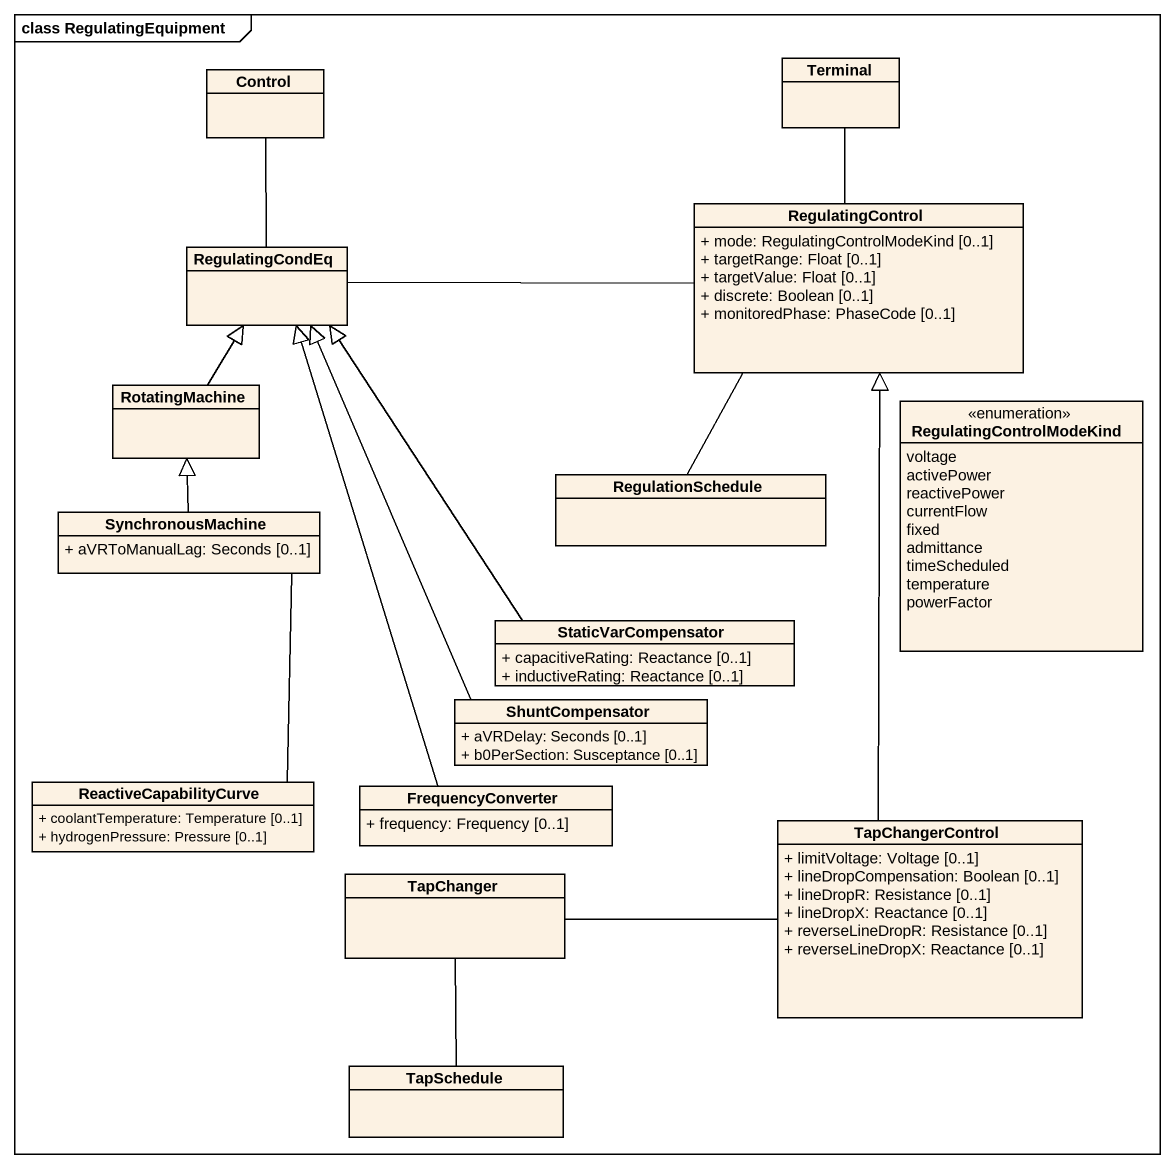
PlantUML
@startuml
mainframe class RegulatingEquipment
hide circle
hide empty members
skinparam classAttributeIconSize 0
class "Control" as Control_
class Terminal
class RegulatingControl {
  + mode: RegulatingControlModeKind [0..1]
  + targetRange: Float [0..1]
  + targetValue: Float [0..1]
  + discrete: Boolean [0..1]
  + monitoredPhase: PhaseCode [0..1]
}
class RegulatingCondEq
class RotatingMachine
enum RegulatingControlModeKind {
  voltage
  activePower
  reactivePower
  currentFlow
  fixed
  admittance
  timeScheduled
  temperature
  powerFactor
}
class RegulationSchedule
class SynchronousMachine {
  + aVRToManualLag: Seconds [0..1]
}
class StaticVarCompensator {
  + capacitiveRating: Reactance [0..1]
  + inductiveRating: Reactance [0..1]
}
class ShuntCompensator {
  + aVRDelay: Seconds [0..1]
  + b0PerSection: Susceptance [0..1]
}
class ReactiveCapabilityCurve {
  + coolantTemperature: Temperature [0..1]
  + hydrogenPressure: Pressure [0..1]
}
class FrequencyConverter {
  + frequency: Frequency [0..1]
}
class TapChangerControl {
  + limitVoltage: Voltage [0..1]
  + lineDropCompensation: Boolean [0..1]
  + lineDropR: Resistance [0..1]
  + lineDropX: Reactance [0..1]
  + reverseLineDropR: Resistance [0..1]
  + reverseLineDropX: Reactance [0..1]
}
class TapChanger
class TapSchedule
Terminal -- RegulatingControl
RegulatingCondEq -up- Control_
RegulatingCondEq -right- RegulatingControl
RotatingMachine -up-|> RegulatingCondEq
RegulationSchedule -up- RegulatingControl
SynchronousMachine -up-|> RotatingMachine
StaticVarCompensator -up-|> RegulatingCondEq
ShuntCompensator -up-|> RegulatingCondEq
ReactiveCapabilityCurve -up- SynchronousMachine
FrequencyConverter -up-|> RegulatingCondEq
TapChangerControl -up-|> RegulatingControl
TapChanger -right- TapChangerControl
TapSchedule -up- TapChanger
@enduml
